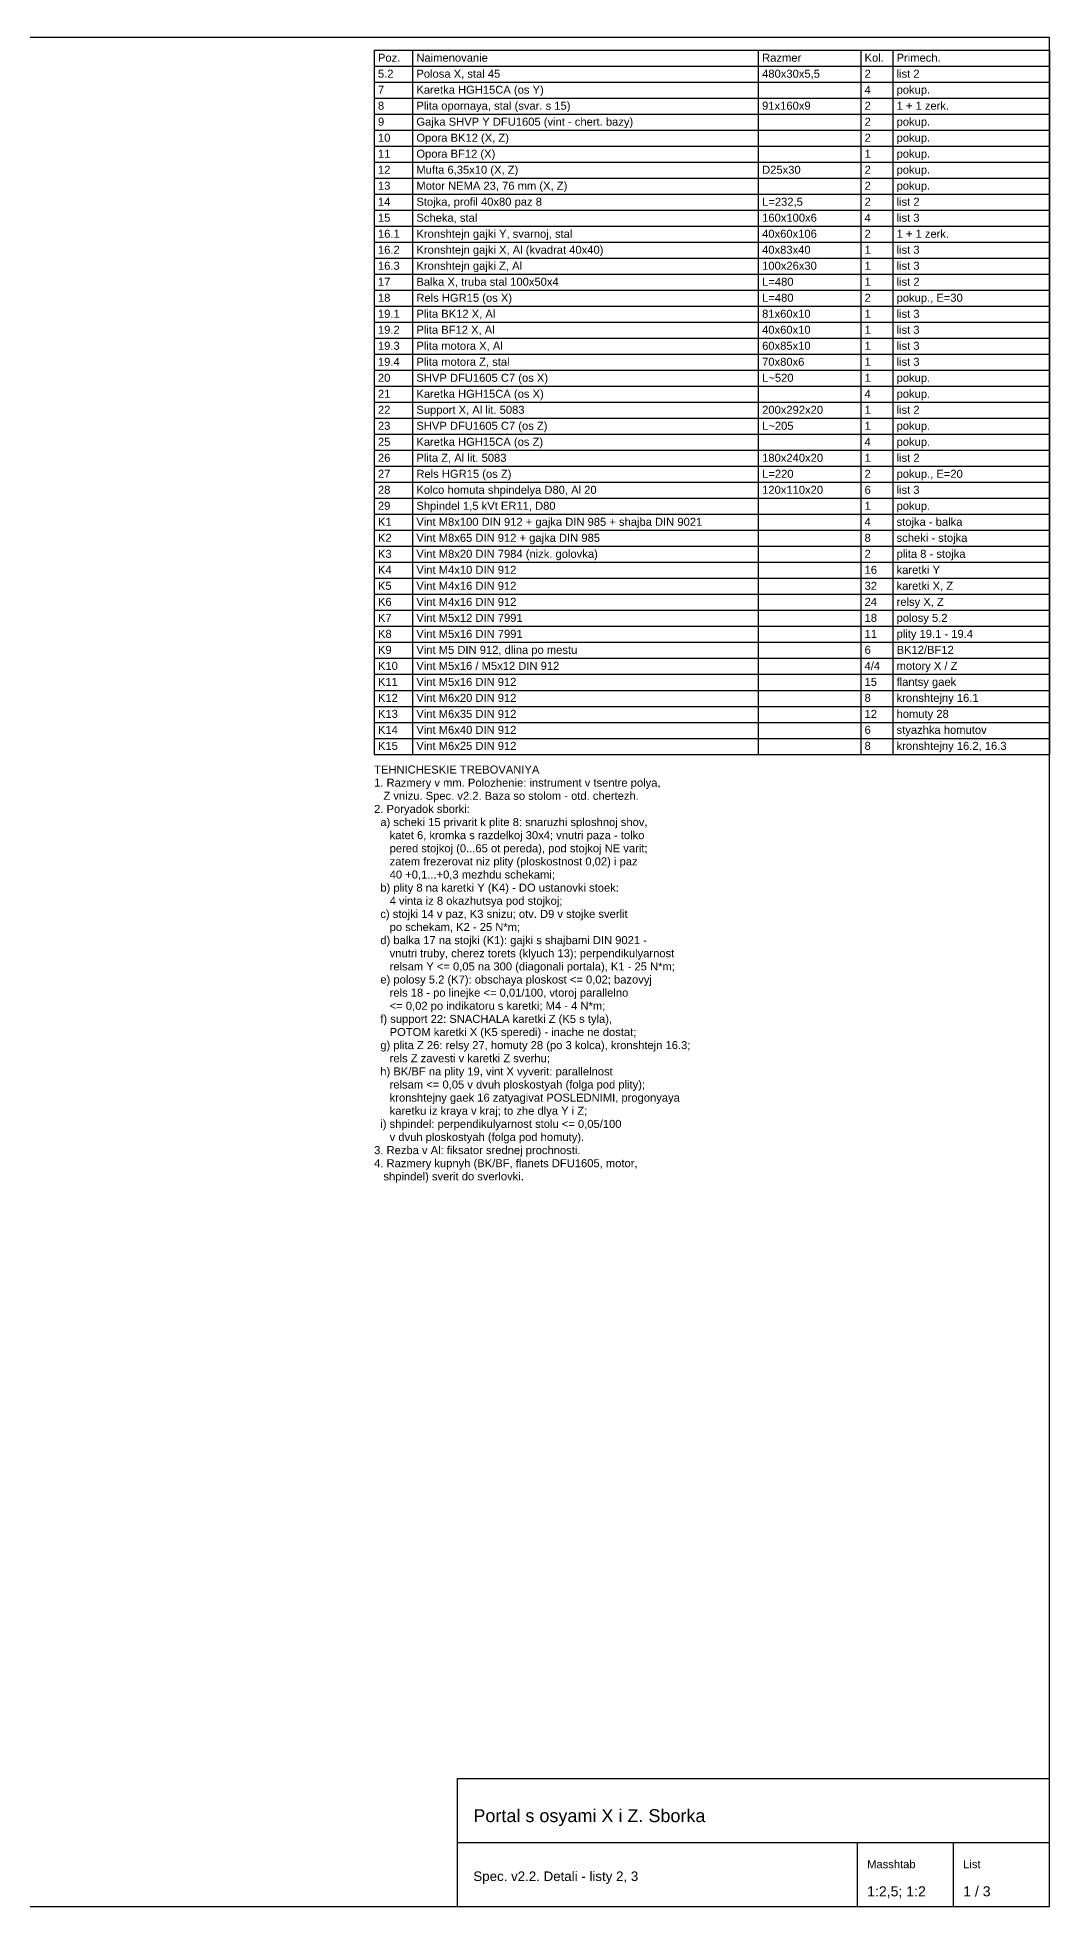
# Model space of a CAD drawing. Header units: millimetres. Extents: x 15 to 2636, y 5 to 589.
# Drawn here: x 520 to 836, y 5 to 589 of the extents above; entities that cross this region are included whole.
import ezdxf

# ---------------------------------------------------------------- set-up
doc = ezdxf.new("R2010")
doc.units = ezdxf.units.MM
doc.header["$LTSCALE"] = 0.4
doc.layers.add('Ramka', color=7, linetype='CONTINUOUS')
doc.layers.add('Tekst', color=7, linetype='CONTINUOUS')
doc.styles.add('CHERT', font='arial.ttf')

msp = doc.modelspace()

# ---------------------------------------------------------------- linework, layer by layer
at = {"layer": 'Ramka'}
for p, q in [((836, 589), (20, 589)), ((625, 585), (836, 585)), ((625, 585), (625, 365)), ((637, 585), (637, 365)), ((745, 585), (745, 365)), ((777, 585), (777, 365)), ((787, 585), (787, 365)), ((836, 5), (836, 589)), ((836, 585), (836, 365)), ((625, 580), (836, 580)), ((625, 575), (836, 575)), ((625, 570), (836, 570)), ((625, 565), (836, 565)), ((625, 560), (836, 560)), ((625, 555), (836, 555)), ((625, 550), (836, 550)), ((625, 545), (836, 545)), ((625, 540), (836, 540)), ((625, 535), (836, 535)), ((625, 530), (836, 530)), ((625, 525), (836, 525)), ((625, 520), (836, 520)), ((625, 515), (836, 515)), ((625, 510), (836, 510)), ((625, 505), (836, 505)), ((625, 500), (836, 500)), ((625, 495), (836, 495)), ((625, 490), (836, 490)), ((625, 485), (836, 485)), ((625, 480), (836, 480)), ((625, 475), (836, 475)), ((625, 470), (836, 470)), ((625, 465), (836, 465)), ((625, 460), (836, 460)), ((625, 455), (836, 455)), ((625, 450), (836, 450)), ((625, 445), (836, 445)), ((625, 440), (836, 440)), ((625, 435), (836, 435)), ((625, 430), (836, 430)), ((625, 425), (836, 425)), ((625, 420), (836, 420)), ((625, 415), (836, 415)), ((625, 410), (836, 410)), ((625, 405), (836, 405)), ((625, 400), (836, 400)), ((625, 395), (836, 395)), ((625, 390), (836, 390)), ((625, 385), (836, 385)), ((625, 380), (836, 380)), ((625, 375), (836, 375)), ((625, 370), (836, 370)), ((625, 365), (836, 365)), ((651, 5), (651, 45)), ((651, 45), (836, 45)), ((651, 25), (836, 25)), ((776, 5), (776, 25)), ((806, 5), (806, 25)), ((20, 5), (836, 5))]:
    msp.add_line(p, q, dxfattribs=at)

# ---------------------------------------------------------------- texts
at = {"layer": 'Tekst', "style": 'CHERT'}
for s, height, p in [('Naimenovanie', 2.5, (638.2, 581.4)), ('Kol.', 2.5, (778.2, 581.4)), ('Primech.', 2.5, (788.2, 581.4)), ('5.2', 2.5, (626.2, 576.4)), ('Poz.', 2.5, (626.2, 581.4)), ('Polosa X, stal 45', 2.5, (638.2, 576.4)), ('480x30x5,5', 2.5, (746.2, 576.4)), ('Razmer', 2.5, (746.2, 581.4)), ('2', 2.5, (778.2, 576.4)), ('list 2', 2.5, (788.2, 576.4)), ('7', 2.5, (626.2, 571.4)), ('Karetka HGH15CA (os Y)', 2.5, (638.2, 571.4)), ('4', 2.5, (778.2, 571.4)), ('pokup.', 2.5, (788.2, 571.4)), ('8', 2.5, (626.2, 566.4)), ('Plita opornaya, stal (svar. s 15)', 2.5, (638.2, 566.4)), ('91x160x9', 2.5, (746.2, 566.4)), ('2', 2.5, (778.2, 566.4)), ('1 + 1 zerk.', 2.5, (788.2, 566.4)), ('9', 2.5, (626.2, 561.4)), ('Gajka SHVP Y DFU1605 (vint - chert. bazy)', 2.5, (638.2, 561.4)), ('2', 2.5, (778.2, 561.4)), ('pokup.', 2.5, (788.2, 561.4)), ('10', 2.5, (626.2, 556.4)), ('Opora BK12 (X, Z)', 2.5, (638.2, 556.4)), ('2', 2.5, (778.2, 556.4)), ('pokup.', 2.5, (788.2, 556.4)), ('11', 2.5, (626.2, 551.4)), ('Opora BF12 (X)', 2.5, (638.2, 551.4)), ('Mufta 6,35x10 (X, Z)', 2.5, (638.2, 546.4)), ('1', 2.5, (778.2, 551.4)), ('pokup.', 2.5, (788.2, 551.4)), ('pokup.', 2.5, (788.2, 546.4)), ('12', 2.5, (626.2, 546.4)), ('13', 2.5, (626.2, 541.4)), ('Motor NEMA 23, 76 mm (X, Z)', 2.5, (638.2, 541.4)), ('D25x30', 2.5, (746.2, 546.4)), ('2', 2.5, (778.2, 546.4)), ('2', 2.5, (778.2, 541.4)), ('pokup.', 2.5, (788.2, 541.4)), ('14', 2.5, (626.2, 536.4)), ('Stojka, profil 40x80 paz 8', 2.5, (638.2, 536.4)), ('L=232,5', 2.5, (746.2, 536.4)), ('2', 2.5, (778.2, 536.4)), ('list 2', 2.5, (788.2, 536.4)), ('15', 2.5, (626.2, 531.4)), ('Scheka, stal', 2.5, (638.2, 531.4)), ('160x100x6', 2.5, (746.2, 531.4)), ('4', 2.5, (778.2, 531.4)), ('list 3', 2.5, (788.2, 531.4)), ('16.1', 2.5, (626.2, 526.4)), ('Kronshtejn gajki Y, svarnoj, stal', 2.5, (638.2, 526.4)), ('40x60x106', 2.5, (746.2, 526.4)), ('2', 2.5, (778.2, 526.4)), ('1 + 1 zerk.', 2.5, (788.2, 526.4)), ('16.2', 2.5, (626.2, 521.4)), ('Kronshtejn gajki X, Al (kvadrat 40x40)', 2.5, (638.2, 521.4)), ('40x83x40', 2.5, (746.2, 521.4)), ('1', 2.5, (778.2, 521.4)), ('list 3', 2.5, (788.2, 521.4)), ('16.3', 2.5, (626.2, 516.4)), ('Kronshtejn gajki Z, Al', 2.5, (638.2, 516.4)), ('Balka X, truba stal 100x50x4', 2.5, (638.2, 511.4)), ('100x26x30', 2.5, (746.2, 516.4)), ('L=480', 2.5, (746.2, 511.4)), ('1', 2.5, (778.2, 516.4)), ('list 3', 2.5, (788.2, 516.4)), ('list 2', 2.5, (788.2, 511.4)), ('17', 2.5, (626.2, 511.4)), ('18', 2.5, (626.2, 506.4)), ('Rels HGR15 (os X)', 2.5, (638.2, 506.4)), ('L=480', 2.5, (746.2, 506.4)), ('2', 2.5, (778.2, 506.4)), ('1', 2.5, (778.2, 511.4)), ('pokup., E=30', 2.5, (788.2, 506.4)), ('19.1', 2.5, (626.2, 501.4)), ('Plita BK12 X, Al', 2.5, (638.2, 501.4)), ('81x60x10', 2.5, (746.2, 501.4)), ('1', 2.5, (778.2, 501.4)), ('list 3', 2.5, (788.2, 501.4)), ('19.2', 2.5, (626.2, 496.4)), ('Plita BF12 X, Al', 2.5, (638.2, 496.4)), ('40x60x10', 2.5, (746.2, 496.4)), ('1', 2.5, (778.2, 496.4)), ('list 3', 2.5, (788.2, 496.4)), ('19.3', 2.5, (626.2, 491.4)), ('Plita motora X, Al', 2.5, (638.2, 491.4)), ('60x85x10', 2.5, (746.2, 491.4)), ('1', 2.5, (778.2, 491.4)), ('list 3', 2.5, (788.2, 491.4)), ('19.4', 2.5, (626.2, 486.4)), ('Plita motora Z, stal', 2.5, (638.2, 486.4)), ('70x80x6', 2.5, (746.2, 486.4)), ('1', 2.5, (778.2, 486.4)), ('list 3', 2.5, (788.2, 486.4)), ('20', 2.5, (626.2, 481.4)), ('21', 2.5, (626.2, 476.4)), ('SHVP DFU1605 C7 (os X)', 2.5, (638.2, 481.4)), ('Karetka HGH15CA (os X)', 2.5, (638.2, 476.4)), ('L~520', 2.5, (746.2, 481.4)), ('4', 2.5, (778.2, 476.4)), ('1', 2.5, (778.2, 481.4)), ('pokup.', 2.5, (788.2, 481.4)), ('pokup.', 2.5, (788.2, 476.4)), ('22', 2.5, (626.2, 471.4)), ('Support X, Al lit. 5083', 2.5, (638.2, 471.4)), ('200x292x20', 2.5, (746.2, 471.4)), ('1', 2.5, (778.2, 471.4)), ('list 2', 2.5, (788.2, 471.4)), ('23', 2.5, (626.2, 466.4)), ('SHVP DFU1605 C7 (os Z)', 2.5, (638.2, 466.4)), ('L~205', 2.5, (746.2, 466.4)), ('1', 2.5, (778.2, 466.4)), ('pokup.', 2.5, (788.2, 466.4)), ('25', 2.5, (626.2, 461.4)), ('Karetka HGH15CA (os Z)', 2.5, (638.2, 461.4)), ('4', 2.5, (778.2, 461.4)), ('pokup.', 2.5, (788.2, 461.4)), ('26', 2.5, (626.2, 456.4)), ('Plita Z, Al lit. 5083', 2.5, (638.2, 456.4)), ('180x240x20', 2.5, (746.2, 456.4)), ('1', 2.5, (778.2, 456.4)), ('list 2', 2.5, (788.2, 456.4)), ('27', 2.5, (626.2, 451.4)), ('Rels HGR15 (os Z)', 2.5, (638.2, 451.4)), ('L=220', 2.5, (746.2, 451.4)), ('2', 2.5, (778.2, 451.4)), ('pokup., E=20', 2.5, (788.2, 451.4)), ('28', 2.5, (626.2, 446.4)), ('29', 2.5, (626.2, 441.4)), ('Shpindel 1,5 kVt ER11, D80', 2.5, (638.2, 441.4)), ('Kolco homuta shpindelya D80, Al 20', 2.5, (638.2, 446.4)), ('120x110x20', 2.5, (746.2, 446.4)), ('6', 2.5, (778.2, 446.4)), ('1', 2.5, (778.2, 441.4)), ('pokup.', 2.5, (788.2, 441.4)), ('list 3', 2.5, (788.2, 446.4)), ('K1', 2.5, (626.2, 436.4)), ('Vint M8x100 DIN 912 + gajka DIN 985 + shajba DIN 9021', 2.5, (638.2, 436.4)), ('4', 2.5, (778.2, 436.4)), ('stojka - balka', 2.5, (788.2, 436.4)), ('K2', 2.5, (626.2, 431.4)), ('Vint M8x65 DIN 912 + gajka DIN 985', 2.5, (638.2, 431.4)), ('8', 2.5, (778.2, 431.4)), ('scheki - stojka', 2.5, (788.2, 431.4)), ('K3', 2.5, (626.2, 426.4)), ('Vint M8x20 DIN 7984 (nizk. golovka)', 2.5, (638.2, 426.4)), ('2', 2.5, (778.2, 426.4)), ('plita 8 - stojka', 2.5, (788.2, 426.4)), ('K4', 2.5, (626.2, 421.4)), ('Vint M4x10 DIN 912', 2.5, (638.2, 421.4)), ('16', 2.5, (778.2, 421.4)), ('karetki Y', 2.5, (788.2, 421.4)), ('K5', 2.5, (626.2, 416.4)), ('Vint M4x16 DIN 912', 2.5, (638.2, 416.4)), ('32', 2.5, (778.2, 416.4)), ('karetki X, Z', 2.5, (788.2, 416.4)), ('K6', 2.5, (626.2, 411.4)), ('K7', 2.5, (626.2, 406.4)), ('Vint M4x16 DIN 912', 2.5, (638.2, 411.4)), ('Vint M5x12 DIN 7991', 2.5, (638.2, 406.4)), ('24', 2.5, (778.2, 411.4)), ('18', 2.5, (778.2, 406.4)), ('polosy 5.2', 2.5, (788.2, 406.4)), ('relsy X, Z', 2.5, (788.2, 411.4)), ('K8', 2.5, (626.2, 401.4)), ('Vint M5x16 DIN 7991', 2.5, (638.2, 401.4)), ('11', 2.5, (778.2, 401.4)), ('plity 19.1 - 19.4', 2.5, (788.2, 401.4)), ('K9', 2.5, (626.2, 396.4)), ('Vint M5 DIN 912, dlina po mestu', 2.5, (638.2, 396.4)), ('6', 2.5, (778.2, 396.4)), ('BK12/BF12', 2.5, (788.2, 396.4)), ('K10', 2.5, (626.2, 391.4)), ('Vint M5x16 / M5x12 DIN 912', 2.5, (638.2, 391.4)), ('4/4', 2.5, (778.2, 391.4)), ('motory X / Z', 2.5, (788.2, 391.4)), ('K11', 2.5, (626.2, 386.4)), ('Vint M5x16 DIN 912', 2.5, (638.2, 386.4)), ('15', 2.5, (778.2, 386.4)), ('flantsy gaek', 2.5, (788.2, 386.4)), ('K12', 2.5, (626.2, 381.4)), ('Vint M6x20 DIN 912', 2.5, (638.2, 381.4)), ('8', 2.5, (778.2, 381.4)), ('kronshtejny 16.1', 2.5, (788.2, 381.4)), ('K13', 2.5, (626.2, 376.4)), ('K14', 2.5, (626.2, 371.4)), ('Vint M6x35 DIN 912', 2.5, (638.2, 376.4)), ('Vint M6x40 DIN 912', 2.5, (638.2, 371.4)), ('6', 2.5, (778.2, 371.4)), ('12', 2.5, (778.2, 376.4)), ('styazhka homutov', 2.5, (788.2, 371.4)), ('homuty 28', 2.5, (788.2, 376.4)), ('K15', 2.5, (626.2, 366.4)), ('Vint M6x25 DIN 912', 2.5, (638.2, 366.4)), ('8', 2.5, (778.2, 366.4)), ('kronshtejny 16.2, 16.3', 2.5, (788.2, 366.4)), ('TEHNICHESKIE TREBOVANIYA', 2.5, (625, 359)), ('1. Razmery v mm. Polozhenie: instrument v tsentre polya,', 2.5, (625, 354.9)), ('   Z vnizu. Spec. v2.2. Baza so stolom - otd. chertezh.', 2.5, (625, 350.8)), ('2. Poryadok sborki:', 2.5, (625, 346.7)), ('  a) scheki 15 privarit k plite 8: snaruzhi sploshnoj shov,', 2.5, (625, 342.6)), ('     katet 6, kromka s razdelkoj 30x4; vnutri paza - tolko', 2.5, (625, 338.5)), ('     zatem frezerovat niz plity (ploskostnost 0,02) i paz', 2.5, (625, 330.3)), ('     pered stojkoj (0...65 ot pereda), pod stojkoj NE varit;', 2.5, (625, 334.4)), ('     40 +0,1...+0,3 mezhdu schekami;', 2.5, (625, 326.2)), ('  b) plity 8 na karetki Y (K4) - DO ustanovki stoek:', 2.5, (625, 322.1)), ('  c) stojki 14 v paz, K3 snizu; otv. D9 v stojke sverlit', 2.5, (625, 313.9)), ('     4 vinta iz 8 okazhutsya pod stojkoj;', 2.5, (625, 318)), ('     po schekam, K2 - 25 N*m;', 2.5, (625, 309.8)), ('  d) balka 17 na stojki (K1): gajki s shajbami DIN 9021 -', 2.5, (625, 305.7)), ('     vnutri truby, cherez torets (klyuch 13); perpendikulyarnost', 2.5, (625, 301.6)), ('     relsam Y <= 0,05 na 300 (diagonali portala), K1 - 25 N*m;', 2.5, (625, 297.5)), ('  e) polosy 5.2 (K7): obschaya ploskost <= 0,02; bazovyj', 2.5, (625, 293.4)), ('     <= 0,02 po indikatoru s karetki; M4 - 4 N*m;', 2.5, (625, 285.2)), ('     rels 18 - po linejke <= 0,01/100, vtoroj parallelno', 2.5, (625, 289.3)), ('  f) support 22: SNACHALA karetki Z (K5 s tyla),', 2.5, (625, 281.1)), ('  g) plita Z 26: relsy 27, homuty 28 (po 3 kolca), kronshtejn 16.3;', 2.5, (625, 272.9)), ('     POTOM karetki X (K5 speredi) - inache ne dostat;', 2.5, (625, 277)), ('     rels Z zavesti v karetki Z sverhu;', 2.5, (625, 268.8)), ('  h) BK/BF na plity 19, vint X vyverit: parallelnost', 2.5, (625, 264.7)), ('     relsam <= 0,05 v dvuh ploskostyah (folga pod plity);', 2.5, (625, 260.6)), ('     kronshtejny gaek 16 zatyagivat POSLEDNIMI, progonyaya', 2.5, (625, 256.5)), ('     karetku iz kraya v kraj; to zhe dlya Y i Z;', 2.5, (625, 252.4)), ('  i) shpindel: perpendikulyarnost stolu <= 0,05/100', 2.5, (625, 248.3)), ('     v dvuh ploskostyah (folga pod homuty).', 2.5, (625, 244.2)), ('3. Rezba v Al: fiksator srednej prochnosti.', 2.5, (625, 240.1)), ('4. Razmery kupnyh (BK/BF, flanets DFU1605, motor,', 2.5, (625, 236)), ('   shpindel) sverit do sverlovki.', 2.5, (625, 231.9)), ('Portal s osyami X i Z. Sborka', 4.025, (656, 31.4)), ('Masshtab', 2.5, (779, 17)), ('List', 2.5, (809, 17)), ('Spec. v2.2. Detali - listy 2, 3', 2.975, (656, 13)), ('1:2,5; 1:2', 3.15, (779, 8.2)), ('1 / 3', 3.15, (809, 8.2))]:
    msp.add_text(s, height=height, dxfattribs=at).set_placement(p)

doc.saveas('drawing.dxf')
